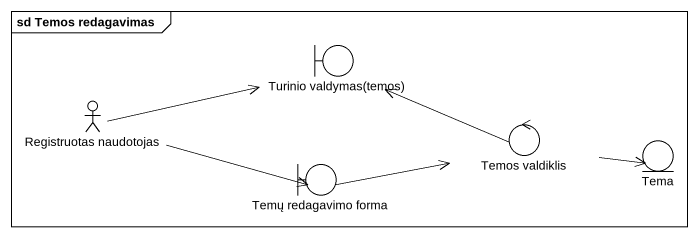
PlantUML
@startuml
mainframe sd Temos redagavimas
boundary "Turinio valdymas(temos)" as Turinio_valdymas_temos
actor "Registruotas naudotojas" as Registruotas_naudotojas
control "Temos valdiklis" as Temos_valdiklis
entity Tema
boundary "Temų redagavimo forma" as Temų_redagavimo_forma
Registruotas_naudotojas -right-> Turinio_valdymas_temos
Registruotas_naudotojas -right-> Temų_redagavimo_forma
Temos_valdiklis -left-> Turinio_valdymas_temos
Temos_valdiklis -right-> Tema
Temų_redagavimo_forma -right-> Temos_valdiklis
@enduml
